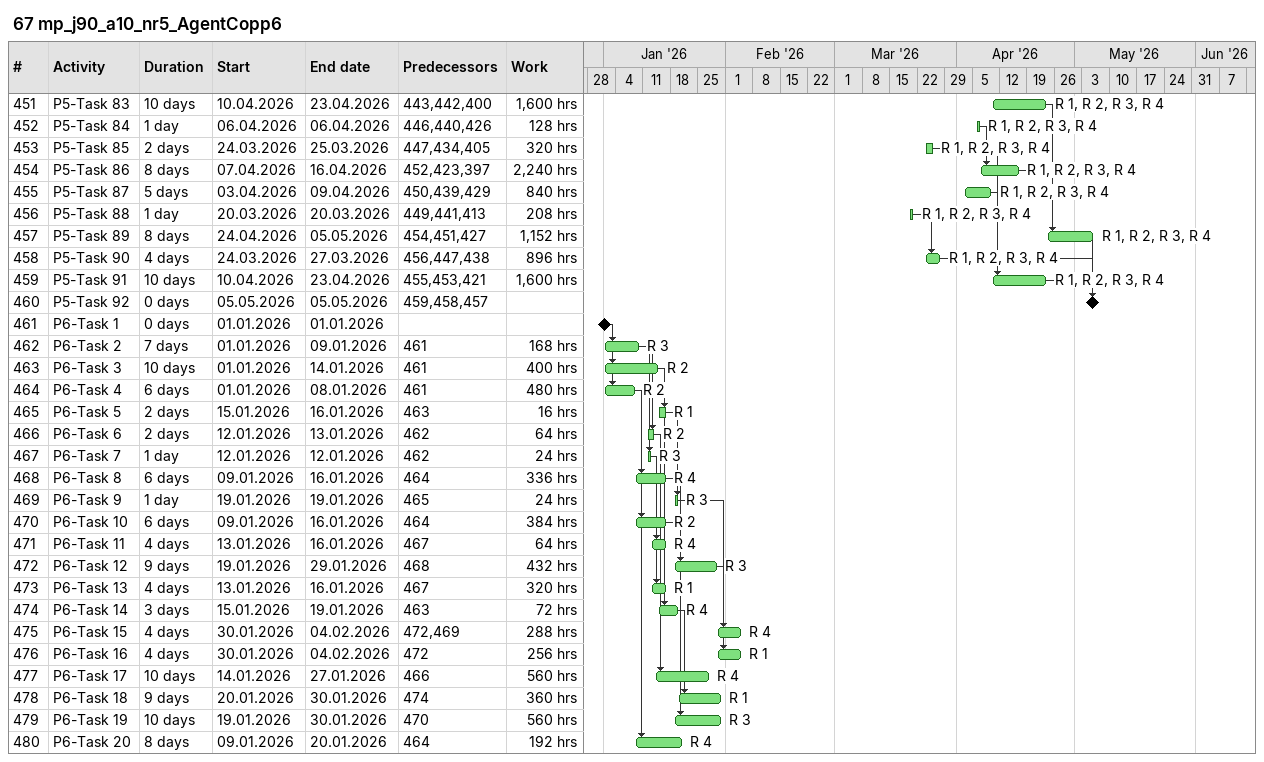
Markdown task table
67 mp_j90_a10_nr5_AgentCopp6

| ID | Task | Duration | Start | Finish | Predecessors | Resources | Work (h) |
|---|---|---|---|---|---|---|---|
| 451 | P5-Task 83 | 10d | 2026-04-10 | 2026-04-23 | 443, 442, 400 | R 1, R 2, R 3, R 4 | 1600 |
| 452 | P5-Task 84 | 1d | 2026-04-06 | 2026-04-06 | 446, 440, 426 | R 1, R 2, R 3, R 4 | 128 |
| 453 | P5-Task 85 | 2d | 2026-03-24 | 2026-03-25 | 447, 434, 405 | R 1, R 2, R 3, R 4 | 320 |
| 454 | P5-Task 86 | 8d | 2026-04-07 | 2026-04-16 | 452, 423, 397 | R 1, R 2, R 3, R 4 | 2240 |
| 455 | P5-Task 87 | 5d | 2026-04-03 | 2026-04-09 | 450, 439, 429 | R 1, R 2, R 3, R 4 | 840 |
| 456 | P5-Task 88 | 1d | 2026-03-20 | 2026-03-20 | 449, 441, 413 | R 1, R 2, R 3, R 4 | 208 |
| 457 | P5-Task 89 | 8d | 2026-04-24 | 2026-05-05 | 454, 451, 427 | R 1, R 2, R 3, R 4 | 1152 |
| 458 | P5-Task 90 | 4d | 2026-03-24 | 2026-03-27 | 456, 447, 438 | R 1, R 2, R 3, R 4 | 896 |
| 459 | P5-Task 91 | 10d | 2026-04-10 | 2026-04-23 | 455, 453, 421 | R 1, R 2, R 3, R 4 | 1600 |
| 460 | P5-Task 92 | 0d | 2026-05-05 | 2026-05-05 | 459, 458, 457 |  |  |
| 461 | P6-Task 1 | 0d | 2026-01-01 | 2026-01-01 |  |  |  |
| 462 | P6-Task 2 | 7d | 2026-01-01 | 2026-01-09 | 461 | R 3 | 168 |
| 463 | P6-Task 3 | 10d | 2026-01-01 | 2026-01-14 | 461 | R 2 | 400 |
| 464 | P6-Task 4 | 6d | 2026-01-01 | 2026-01-08 | 461 | R 2 | 480 |
| 465 | P6-Task 5 | 2d | 2026-01-15 | 2026-01-16 | 463 | R 1 | 16 |
| 466 | P6-Task 6 | 2d | 2026-01-12 | 2026-01-13 | 462 | R 2 | 64 |
| 467 | P6-Task 7 | 1d | 2026-01-12 | 2026-01-12 | 462 | R 3 | 24 |
| 468 | P6-Task 8 | 6d | 2026-01-09 | 2026-01-16 | 464 | R 4 | 336 |
| 469 | P6-Task 9 | 1d | 2026-01-19 | 2026-01-19 | 465 | R 3 | 24 |
| 470 | P6-Task 10 | 6d | 2026-01-09 | 2026-01-16 | 464 | R 2 | 384 |
| 471 | P6-Task 11 | 4d | 2026-01-13 | 2026-01-16 | 467 | R 4 | 64 |
| 472 | P6-Task 12 | 9d | 2026-01-19 | 2026-01-29 | 468 | R 3 | 432 |
| 473 | P6-Task 13 | 4d | 2026-01-13 | 2026-01-16 | 467 | R 1 | 320 |
| 474 | P6-Task 14 | 3d | 2026-01-15 | 2026-01-19 | 463 | R 4 | 72 |
| 475 | P6-Task 15 | 4d | 2026-01-30 | 2026-02-04 | 472, 469 | R 4 | 288 |
| 476 | P6-Task 16 | 4d | 2026-01-30 | 2026-02-04 | 472 | R 1 | 256 |
| 477 | P6-Task 17 | 10d | 2026-01-14 | 2026-01-27 | 466 | R 4 | 560 |
| 478 | P6-Task 18 | 9d | 2026-01-20 | 2026-01-30 | 474 | R 1 | 360 |
| 479 | P6-Task 19 | 10d | 2026-01-19 | 2026-01-30 | 470 | R 3 | 560 |
| 480 | P6-Task 20 | 8d | 2026-01-09 | 2026-01-20 | 464 | R 4 | 192 |
